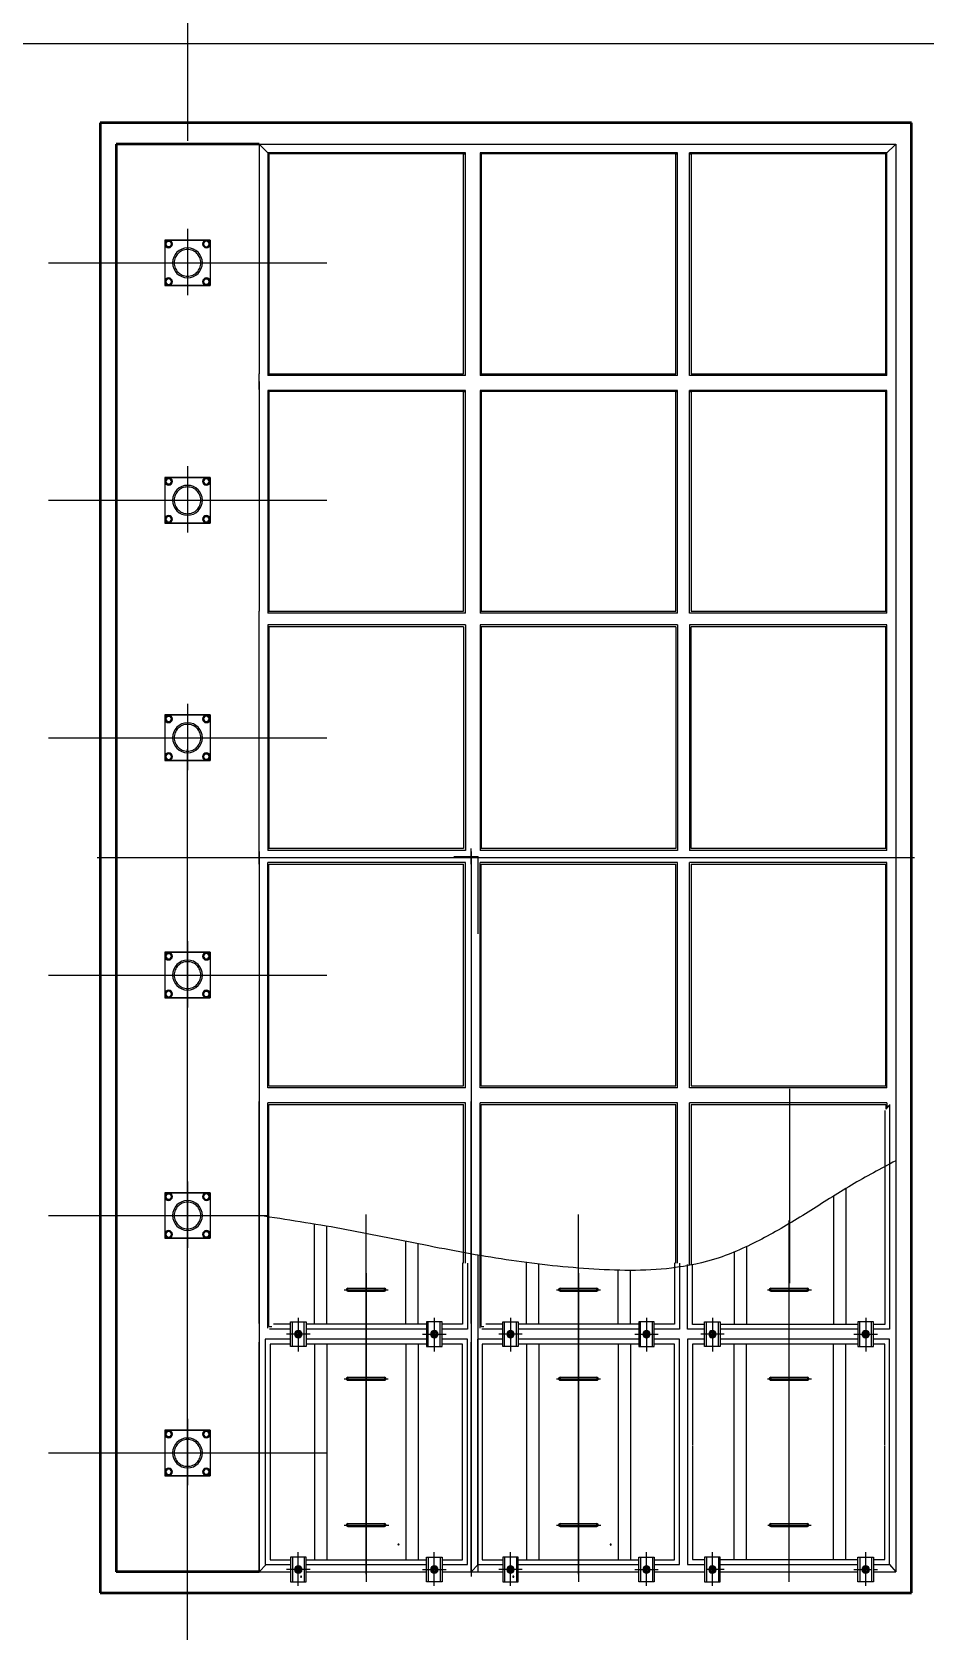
# Model space of a CAD drawing. Extents: x -170 to 1091, y -90 to 504.
# Drawn here: x 203.71 to 209.38, y 65.77 to 75.91 of the extents above; entities that cross this region are included whole.
import ezdxf

# ---------------------------------------------------------------- set-up
doc = ezdxf.new("R2010")
doc.units = 0
doc.header["$LTSCALE"] = 1000
for name, pattern in [('1 实线', [0]), ('2 虚线', [5.75, 4.5, -1.25]), ('4 点画线', [9, 6.25, -1.25, 0.25, -1.25]), ('PF_CENTER', [400, 250, -50, 50, -50])]:
    doc.linetypes.add(name, pattern=pattern)
for name, color, linetype, lineweight in [('01 粗实线', 7, '1 实线', 50), ('02 细灰线', 253, '1 实线', 25), ('03 细红线', 6, '1 实线', 25), ('04 虚线', 54, '2 虚线', 25), ('05 点画线', 141, '4 点画线', 25)]:
    doc.layers.add(name, color=color, linetype=linetype, lineweight=lineweight)
doc.layers.add('02', color=1, linetype='CONTINUOUS')
doc.layers.add('05', color=4, linetype='PF_CENTER')

msp = doc.modelspace()

# ---------------------------------------------------------------- linework, layer by layer
at = {"layer": '01 粗实线'}
for p, q in [((204.14666, 75.33535, 0), (204.14666, 66.01535, 0)), ((209.29121, 75.33535, 0), (204.14666, 75.33535, 0)), ((209.29121, 66.01535, 0), (209.29121, 75.33535, 0)), ((204.24636, 75.20074, 0), (204.24636, 66.14971, 0)), ((205.15364, 75.20074, 0), (204.24636, 75.20074, 0)), ((205.15364, 66.14971, 0), (204.24636, 66.14971, 0)), ((204.14666, 66.01535, 0), (209.29121, 66.01535, 0))]:
    msp.add_line(p, q, dxfattribs=at)
at = {"layer": '01 粗实线', "color": 3, "lineweight": 25}
for p, q in [((204.55543, 74.59235, 0), (204.84457, 74.59235, 0)), ((204.84457, 74.59235, 0), (204.55543, 74.59235, 0)), ((204.55543, 74.59235, 0), (204.55543, 74.30322, 0)), ((204.84457, 74.59235, 0), (204.84457, 74.30322, 0)), ((204.84457, 74.59235, 0), (204.84457, 74.30322, 0)), ((204.55543, 74.30322, 0), (204.84457, 74.30322, 0)), ((204.84457, 74.30322, 0), (204.55543, 74.30322, 0)), ((204.55543, 73.08687, 0), (204.84457, 73.08687, 0)), ((204.84457, 73.08687, 0), (204.55543, 73.08687, 0)), ((204.55543, 73.08687, 0), (204.55543, 72.79774, 0)), ((204.84457, 73.08687, 0), (204.84457, 72.79774, 0)), ((204.84457, 73.08687, 0), (204.84457, 72.79774, 0)), ((204.55543, 72.79774, 0), (204.84457, 72.79774, 0)), ((204.84457, 72.79774, 0), (204.55543, 72.79774, 0)), ((204.55543, 71.58139, 0), (204.84457, 71.58139, 0)), ((204.84457, 71.58139, 0), (204.55543, 71.58139, 0)), ((204.55543, 71.58139, 0), (204.55543, 71.29226, 0)), ((204.84457, 71.58139, 0), (204.84457, 71.29226, 0)), ((204.84457, 71.58139, 0), (204.84457, 71.29226, 0)), ((204.55543, 71.29226, 0), (204.84457, 71.29226, 0)), ((204.84457, 71.29226, 0), (204.55543, 71.29226, 0)), ((204.84457, 70.07674, 0), (204.55543, 70.07674, 0)), ((204.55543, 70.07674, 0), (204.84457, 70.07674, 0)), ((204.55543, 70.07674, 0), (204.55543, 69.7876, 0)), ((204.84457, 70.07674, 0), (204.84457, 69.7876, 0)), ((204.84457, 70.07674, 0), (204.84457, 69.7876, 0)), ((204.84457, 69.7876, 0), (204.55543, 69.7876, 0)), ((204.55543, 69.7876, 0), (204.84457, 69.7876, 0)), ((204.84457, 68.55249, 0), (204.55543, 68.55249, 0)), ((204.55543, 68.55249, 0), (204.84457, 68.55249, 0)), ((204.55543, 68.55249, 0), (204.55543, 68.26336, 0)), ((204.84457, 68.55249, 0), (204.84457, 68.26336, 0)), ((204.84457, 68.55249, 0), (204.84457, 68.26336, 0)), ((204.84457, 68.26336, 0), (204.55543, 68.26336, 0)), ((204.55543, 68.26336, 0), (204.84457, 68.26336, 0)), ((204.84457, 67.04702, 0), (204.55543, 67.04702, 0)), ((204.55543, 67.04702, 0), (204.84457, 67.04702, 0)), ((204.55543, 67.04702, 0), (204.55543, 66.75789, 0)), ((204.84457, 67.04702, 0), (204.84457, 66.75789, 0)), ((204.84457, 67.04702, 0), (204.84457, 66.75789, 0)), ((204.84457, 66.75789, 0), (204.55543, 66.75789, 0)), ((204.55543, 66.75789, 0), (204.84457, 66.75789, 0))]:
    msp.add_line(p, q, dxfattribs=at)
at = {"layer": '01 粗实线', "color": 253, "lineweight": 25}
for p, q in [((209.19317, 69.16243, 0), (209.19151, 69.16037, 0)), ((209.14781, 69.10616, 0), (209.12878, 69.08254, 0))]:
    msp.add_line(p, q, dxfattribs=at)
at = {"layer": '01 粗实线', "color": 9, "lineweight": 25, "elevation": 0}
for points in [[(204.60015, 74.56742), (204.59026, 74.54947), (204.57047, 74.54947), (204.56057, 74.56742), (204.57047, 74.58537), (204.59026, 74.58537)], [(204.79985, 74.56742), (204.80974, 74.54947), (204.82953, 74.54947), (204.83943, 74.56742), (204.82953, 74.58537), (204.80974, 74.58537)], [(204.60015, 74.32815), (204.59026, 74.34609), (204.57047, 74.34609), (204.56057, 74.32815), (204.57047, 74.3102), (204.59026, 74.3102)], [(204.79985, 74.32815), (204.80974, 74.34609), (204.82953, 74.34609), (204.83943, 74.32815), (204.82953, 74.3102), (204.80974, 74.3102)], [(204.60015, 73.06194), (204.59026, 73.044), (204.57047, 73.044), (204.56057, 73.06194), (204.57047, 73.07989), (204.59026, 73.07989)], [(204.79985, 73.06194), (204.80974, 73.044), (204.82953, 73.044), (204.83943, 73.06194), (204.82953, 73.07989), (204.80974, 73.07989)], [(204.60015, 72.82267), (204.59026, 72.84061), (204.57047, 72.84061), (204.56057, 72.82267), (204.57047, 72.80472), (204.59026, 72.80472)], [(204.79985, 72.82267), (204.80974, 72.84061), (204.82953, 72.84061), (204.83943, 72.82267), (204.82953, 72.80472), (204.80974, 72.80472)], [(204.60015, 71.55647), (204.59026, 71.53852), (204.57047, 71.53852), (204.56057, 71.55647), (204.57047, 71.57441), (204.59026, 71.57441)], [(204.79985, 71.55647), (204.80974, 71.53852), (204.82953, 71.53852), (204.83943, 71.55647), (204.82953, 71.57441), (204.80974, 71.57441)], [(204.60015, 71.31719), (204.59026, 71.33514), (204.57047, 71.33514), (204.56057, 71.31719), (204.57047, 71.29925), (204.59026, 71.29925)], [(204.79985, 71.31719), (204.80974, 71.33514), (204.82953, 71.33514), (204.83943, 71.31719), (204.82953, 71.29925), (204.80974, 71.29925)], [(204.60015, 70.05181), (204.59026, 70.03386), (204.57047, 70.03386), (204.56057, 70.05181), (204.57047, 70.06975), (204.59026, 70.06975)], [(204.79985, 70.05181), (204.80974, 70.03386), (204.82953, 70.03386), (204.83943, 70.05181), (204.82953, 70.06975), (204.80974, 70.06975)], [(204.60015, 69.81253), (204.59026, 69.83048), (204.57047, 69.83048), (204.56057, 69.81253), (204.57047, 69.79459), (204.59026, 69.79459)], [(204.79985, 69.81253), (204.80974, 69.83048), (204.82953, 69.83048), (204.83943, 69.81253), (204.82953, 69.79459), (204.80974, 69.79459)], [(204.60015, 68.52757), (204.59026, 68.50962), (204.57047, 68.50962), (204.56057, 68.52757), (204.57047, 68.54551), (204.59026, 68.54551)], [(204.79985, 68.52757), (204.80974, 68.50962), (204.82953, 68.50962), (204.83943, 68.52757), (204.82953, 68.54551), (204.80974, 68.54551)], [(204.60015, 68.28829), (204.59026, 68.30624), (204.57047, 68.30624), (204.56057, 68.28829), (204.57047, 68.27035), (204.59026, 68.27035)], [(204.79985, 68.28829), (204.80974, 68.30624), (204.82953, 68.30624), (204.83943, 68.28829), (204.82953, 68.27035), (204.80974, 68.27035)], [(204.60015, 67.02209), (204.59026, 67.00414), (204.57047, 67.00414), (204.56057, 67.02209), (204.57047, 67.04003), (204.59026, 67.04003)], [(204.79985, 67.02209), (204.80974, 67.00414), (204.82953, 67.00414), (204.83943, 67.02209), (204.82953, 67.04003), (204.80974, 67.04003)], [(204.60015, 66.78281), (204.59026, 66.80076), (204.57047, 66.80076), (204.56057, 66.78281), (204.57047, 66.76487), (204.59026, 66.76487)], [(204.79985, 66.78281), (204.80974, 66.80076), (204.82953, 66.80076), (204.83943, 66.78281), (204.82953, 66.76487), (204.80974, 66.76487)]]:
    msp.add_lwpolyline(points, close=True, dxfattribs=at)
at = {"layer": '01 粗实线', "color": 9, "lineweight": 25}
for centre, radius, start, end in [((204.58036, 74.56742, 0), 0.02393, 90, 270), ((204.58036, 74.56742, 0), 0.01734, 90, 270), ((204.58036, 74.56742, 0), 0.02393, 270, 90), ((204.58036, 74.56742, 0), 0.01734, 270, 90), ((204.81964, 74.56742, 0), 0.02393, 90, 270), ((204.81964, 74.56742, 0), 0.01734, 90, 270), ((204.81964, 74.56742, 0), 0.02393, 270, 90), ((204.81964, 74.56742, 0), 0.01734, 270, 90), ((204.58036, 74.32815, 0), 0.02393, 90, 270), ((204.58036, 74.32815, 0), 0.01734, 90, 270), ((204.58036, 74.32815, 0), 0.02393, 270, 90), ((204.58036, 74.32815, 0), 0.01734, 270, 90), ((204.81964, 74.32815, 0), 0.02393, 90, 270), ((204.81964, 74.32815, 0), 0.01734, 90, 270), ((204.81964, 74.32815, 0), 0.02393, 270, 90), ((204.81964, 74.32815, 0), 0.01734, 270, 90), ((204.58036, 73.06194, 0), 0.02393, 90, 270), ((204.58036, 73.06194, 0), 0.01734, 90, 270), ((204.58036, 73.06194, 0), 0.02393, 270, 90), ((204.58036, 73.06194, 0), 0.01734, 270, 90), ((204.81964, 73.06194, 0), 0.02393, 90, 270), ((204.81964, 73.06194, 0), 0.01734, 90, 270), ((204.81964, 73.06194, 0), 0.02393, 270, 90), ((204.81964, 73.06194, 0), 0.01734, 270, 90), ((204.58036, 72.82267, 0), 0.02393, 90, 270), ((204.58036, 72.82267, 0), 0.01734, 90, 270), ((204.58036, 72.82267, 0), 0.02393, 270, 90), ((204.58036, 72.82267, 0), 0.01734, 270, 90), ((204.81964, 72.82267, 0), 0.02393, 90, 270), ((204.81964, 72.82267, 0), 0.01734, 90, 270), ((204.81964, 72.82267, 0), 0.02393, 270, 90), ((204.81964, 72.82267, 0), 0.01734, 270, 90), ((204.58036, 71.55647, 0), 0.02393, 90, 270), ((204.58036, 71.55647, 0), 0.02393, 270, 90), ((204.81964, 71.55647, 0), 0.02393, 90, 270), ((204.81964, 71.55647, 0), 0.02393, 270, 90), ((204.58036, 71.55647, 0), 0.01734, 90, 270), ((204.58036, 71.55647, 0), 0.01734, 270, 90), ((204.81964, 71.55647, 0), 0.01734, 90, 270), ((204.81964, 71.55647, 0), 0.01734, 270, 90), ((204.58036, 71.31719, 0), 0.02393, 90, 270), ((204.58036, 71.31719, 0), 0.01734, 90, 270), ((204.58036, 71.31719, 0), 0.02393, 270, 90), ((204.58036, 71.31719, 0), 0.01734, 270, 90), ((204.81964, 71.31719, 0), 0.02393, 90, 270), ((204.81964, 71.31719, 0), 0.01734, 90, 270), ((204.81964, 71.31719, 0), 0.02393, 270, 90), ((204.81964, 71.31719, 0), 0.01734, 270, 90), ((204.58036, 70.05181, 0), 0.02393, 90, 270), ((204.58036, 70.05181, 0), 0.01734, 90, 270), ((204.58036, 70.05181, 0), 0.02393, 270, 90), ((204.58036, 70.05181, 0), 0.01734, 270, 90), ((204.81964, 70.05181, 0), 0.02393, 90, 270), ((204.81964, 70.05181, 0), 0.01734, 90, 270), ((204.81964, 70.05181, 0), 0.02393, 270, 90), ((204.81964, 70.05181, 0), 0.01734, 270, 90), ((204.58036, 69.81253, 0), 0.02393, 90, 270), ((204.58036, 69.81253, 0), 0.01734, 90, 270), ((204.58036, 69.81253, 0), 0.02393, 270, 90), ((204.58036, 69.81253, 0), 0.01734, 270, 90), ((204.81964, 69.81253, 0), 0.02393, 90, 270), ((204.81964, 69.81253, 0), 0.01734, 90, 270), ((204.81964, 69.81253, 0), 0.02393, 270, 90), ((204.81964, 69.81253, 0), 0.01734, 270, 90), ((204.58036, 68.52757, 0), 0.02393, 90, 270), ((204.58036, 68.52757, 0), 0.01734, 90, 270), ((204.58036, 68.52757, 0), 0.02393, 270, 90), ((204.58036, 68.52757, 0), 0.01734, 270, 90), ((204.81964, 68.52757, 0), 0.02393, 90, 270), ((204.81964, 68.52757, 0), 0.01734, 90, 270), ((204.81964, 68.52757, 0), 0.02393, 270, 90), ((204.81964, 68.52757, 0), 0.01734, 270, 90), ((204.58036, 68.28829, 0), 0.02393, 90, 270), ((204.58036, 68.28829, 0), 0.01734, 90, 270), ((204.58036, 68.28829, 0), 0.02393, 270, 90), ((204.58036, 68.28829, 0), 0.01734, 270, 90), ((204.81964, 68.28829, 0), 0.02393, 90, 270), ((204.81964, 68.28829, 0), 0.01734, 90, 270), ((204.81964, 68.28829, 0), 0.02393, 270, 90), ((204.81964, 68.28829, 0), 0.01734, 270, 90), ((204.58036, 67.02209, 0), 0.02393, 90, 270), ((204.58036, 67.02209, 0), 0.01734, 90, 270), ((204.58036, 67.02209, 0), 0.02393, 270, 90), ((204.58036, 67.02209, 0), 0.01734, 270, 90), ((204.81964, 67.02209, 0), 0.02393, 90, 270), ((204.81964, 67.02209, 0), 0.01734, 90, 270), ((204.81964, 67.02209, 0), 0.02393, 270, 90), ((204.81964, 67.02209, 0), 0.01734, 270, 90), ((204.58036, 66.78281, 0), 0.02393, 90, 270), ((204.58036, 66.78281, 0), 0.01734, 90, 270), ((204.58036, 66.78281, 0), 0.02393, 270, 90), ((204.58036, 66.78281, 0), 0.01734, 270, 90), ((204.81964, 66.78281, 0), 0.02393, 90, 270), ((204.81964, 66.78281, 0), 0.01734, 90, 270), ((204.81964, 66.78281, 0), 0.02393, 270, 90), ((204.81964, 66.78281, 0), 0.01734, 270, 90)]:
    msp.add_arc(centre, radius, start, end, dxfattribs=at)
at = {"layer": '01 粗实线', "color": 3, "lineweight": 25}
for centre, start, end in [((204.7, 74.44778, 0), 90, 270), ((204.7, 74.44778, 0), 270, 90), ((204.7, 72.94231, 0), 90, 270), ((204.7, 72.94231, 0), 270, 90), ((204.7, 71.43683, 0), 90, 270), ((204.7, 71.43683, 0), 270, 90), ((204.7, 69.93217, 0), 90, 270), ((204.7, 69.93217, 0), 270, 90), ((204.7, 68.40793, 0), 90, 270), ((204.7, 68.40793, 0), 270, 90), ((204.7, 66.90245, 0), 90, 270), ((204.7, 66.90245, 0), 270, 90)]:
    msp.add_arc(centre, 0.09472, start, end, dxfattribs=at)
at = {"layer": '01 粗实线', "lineweight": 25}
for centre, start, end in [((206.03801, 66.32146, 0), 90, 270), ((206.03801, 66.32146, 0), 270, 90), ((207.38397, 66.32146, 0), 90, 270), ((207.38397, 66.32146, 0), 270, 90), ((205.40431, 66.1664, 0), 90, 270), ((205.40431, 66.1664, 0), 270, 90), ((205.42009, 66.11782, 0), 90, 270), ((205.42009, 66.11782, 0), 270, 90), ((206.75027, 66.1664, 0), 90, 270), ((206.75027, 66.1664, 0), 270, 90), ((206.76605, 66.11782, 0), 90, 270), ((206.76605, 66.11782, 0), 270, 90)]:
    msp.add_arc(centre, 0.00353, start, end, dxfattribs=at)
at = {"layer": '02', "ltscale": 8}
msp.add_line((222.2, 75.83535, 0), (168.85, 75.83535, 0), dxfattribs=at)
at = {"layer": '02 细灰线', "color": 7}
for p, q in [((205.15364, 75.20074, 0), (207.84555, 75.20074, 0)), ((205.15364, 75.20074, 0), (205.15364, 73.74464, 0)), ((205.15364, 75.20074, 0), (205.21637, 75.13801, 0)), ((205.16932, 75.20074, 0), (205.21637, 75.20074, 0)), ((206.46196, 75.14428, 0), (205.21009, 75.14428, 0)), ((205.21009, 75.14428, 0), (205.21009, 73.73287, 0)), ((206.46196, 75.13801, 0), (205.21637, 75.13801, 0)), ((205.21637, 75.13801, 0), (205.21637, 73.74464, 0)), ((206.45019, 73.74464, 0), (206.45019, 75.13801, 0)), ((206.45019, 75.13801, 0), (206.46196, 75.13801, 0)), ((206.49959, 75.20074, 0), (209.19151, 75.20074, 0)), ((206.51528, 75.20074, 0), (206.56232, 75.20074, 0)), ((207.80791, 75.14428, 0), (206.55605, 75.14428, 0)), ((206.55605, 75.14428, 0), (206.55605, 73.73287, 0)), ((206.55605, 75.14428, 0), (206.56232, 75.13801, 0)), ((207.80791, 75.13801, 0), (206.56232, 75.13801, 0)), ((206.56232, 75.13801, 0), (206.56232, 73.74464, 0)), ((207.79615, 73.74464, 0), (207.79615, 75.13801, 0)), ((207.79615, 75.13801, 0), (207.80791, 75.13801, 0)), ((209.13505, 75.14428, 0), (207.88319, 75.14428, 0)), ((209.12878, 75.13801, 0), (207.88319, 75.13801, 0)), ((207.88319, 75.13801, 0), (207.89495, 75.13801, 0)), ((207.89495, 75.13801, 0), (207.89495, 73.74464, 0)), ((209.19151, 75.20074, 0), (209.12878, 75.13801, 0)), ((209.12878, 73.74464, 0), (209.12878, 75.13801, 0)), ((209.13505, 73.73287, 0), (209.13505, 75.14428, 0)), ((209.19151, 75.20074, 0), (209.19151, 66.97068, 0)), ((205.15364, 73.64584, 0), (205.15364, 73.74464, 0)), ((205.21637, 73.74464, 0), (206.45019, 73.74464, 0)), ((206.56232, 73.74464, 0), (207.79615, 73.74464, 0)), ((207.89495, 73.74464, 0), (209.12878, 73.74464, 0)), ((205.15364, 73.69524, 0), (205.15364, 72.23913, 0)), ((205.21009, 73.63878, 0), (205.21009, 72.22737, 0)), ((206.46196, 73.63878, 0), (205.21009, 73.63878, 0)), ((205.21009, 73.63878, 0), (205.21637, 73.63251, 0)), ((205.21637, 73.63251, 0), (205.21637, 72.23913, 0)), ((206.46196, 73.63251, 0), (205.21637, 73.63251, 0)), ((206.45019, 72.23913, 0), (206.45019, 73.63251, 0)), ((206.45019, 73.63251, 0), (206.46196, 73.63251, 0)), ((206.55605, 73.63878, 0), (206.55605, 72.22737, 0)), ((207.80791, 73.63878, 0), (206.55605, 73.63878, 0)), ((206.55605, 73.63878, 0), (206.56232, 73.63251, 0)), ((206.56232, 73.63251, 0), (206.56232, 72.23913, 0)), ((207.80791, 73.63251, 0), (206.56232, 73.63251, 0)), ((207.79615, 72.23913, 0), (207.79615, 73.63251, 0)), ((207.79615, 73.63251, 0), (207.80791, 73.63251, 0)), ((209.13505, 73.63878, 0), (207.88319, 73.63878, 0)), ((209.12878, 73.63251, 0), (207.88319, 73.63251, 0)), ((207.88319, 73.63251, 0), (207.89495, 73.63251, 0)), ((207.89495, 73.63251, 0), (207.89495, 72.23913, 0)), ((209.13505, 73.63878, 0), (209.12878, 73.63251, 0)), ((209.12878, 72.23913, 0), (209.12878, 73.63251, 0)), ((209.13505, 72.22737, 0), (209.13505, 73.63878, 0)), ((209.19151, 73.69524, 0), (209.19151, 66.14971, 0)), ((205.15364, 72.14033, 0), (205.15364, 72.23913, 0)), ((205.21637, 72.23913, 0), (206.45019, 72.23913, 0)), ((206.56232, 72.23913, 0), (207.79615, 72.23913, 0)), ((207.89495, 72.23913, 0), (209.12878, 72.23913, 0)), ((205.15364, 70.73363, 0), (205.15364, 72.14033, 0)), ((205.21009, 72.15209, 0), (205.21009, 72.14033, 0)), ((205.21009, 72.14033, 0), (205.21009, 70.72187, 0)), ((205.21637, 72.14033, 0), (205.21637, 70.73363, 0)), ((206.45019, 72.14033, 0), (205.21637, 72.14033, 0)), ((206.45019, 72.14033, 0), (206.45019, 70.73363, 0)), ((206.55605, 72.15209, 0), (206.55605, 72.14033, 0)), ((206.55605, 72.14033, 0), (206.55605, 70.72187, 0)), ((207.79615, 72.14033, 0), (206.56232, 72.14033, 0)), ((206.56232, 72.14033, 0), (206.56232, 70.73363, 0)), ((207.79615, 72.14033, 0), (207.79615, 70.73363, 0)), ((207.89495, 70.73363, 0), (207.89495, 72.14033, 0)), ((209.12878, 72.14033, 0), (207.89495, 72.14033, 0)), ((209.12878, 70.73363, 0), (209.12878, 72.14033, 0)), ((209.13505, 70.72187, 0), (209.13505, 72.15209, 0)), ((205.15364, 70.63483, 0), (205.15364, 70.73363, 0)), ((205.15364, 70.71481, 0), (205.15364, 69.11132, 0)), ((206.45019, 70.73363, 0), (205.21637, 70.73363, 0)), ((206.49959, 70.63483, 0), (206.49959, 70.73363, 0)), ((206.49959, 70.71481, 0), (206.49959, 69.11132, 0)), ((207.79615, 70.73363, 0), (206.56232, 70.73363, 0)), ((209.12878, 70.73363, 0), (207.89495, 70.73363, 0)), ((205.15364, 70.63483, 0), (205.15364, 69.13014, 0)), ((205.21009, 69.21718, 0), (205.21009, 70.64659, 0)), ((205.21637, 70.63483, 0), (206.45019, 70.63483, 0)), ((205.21637, 69.22894, 0), (205.21637, 70.63483, 0)), ((206.45019, 69.22894, 0), (206.45019, 70.63483, 0)), ((206.49959, 70.63483, 0), (206.49959, 69.13014, 0)), ((206.55605, 69.21718, 0), (206.55605, 70.64659, 0)), ((206.56232, 70.63483, 0), (207.79615, 70.63483, 0)), ((206.56232, 69.22894, 0), (206.56232, 70.63483, 0)), ((207.79615, 69.22894, 0), (207.79615, 70.63483, 0)), ((207.89495, 70.63483, 0), (209.12878, 70.63483, 0)), ((207.89495, 70.63483, 0), (207.89495, 69.22894, 0)), ((209.12878, 69.22894, 0), (209.12878, 70.63483, 0)), ((209.13505, 69.21718, 0), (209.13505, 70.64659, 0)), ((205.21637, 69.22894, 0), (206.45019, 69.22894, 0)), ((206.56232, 69.22894, 0), (207.79615, 69.22894, 0)), ((207.89495, 69.22894, 0), (209.12878, 69.22894, 0)), ((205.15364, 67.72344, 0), (205.15364, 69.13014, 0)), ((205.15364, 69.11132, 0), (205.15364, 67.70462, 0)), ((205.21009, 67.69285, 0), (205.21009, 69.12308, 0)), ((205.21637, 67.70462, 0), (205.21637, 69.11132, 0)), ((205.21637, 69.11132, 0), (206.45019, 69.11132, 0)), ((205.21637, 69.11132, 0), (206.45019, 69.11132, 0)), ((206.45019, 68.10668, 0), (206.45019, 69.11132, 0)), ((206.49959, 67.72344, 0), (206.49959, 69.13014, 0)), ((206.49959, 69.11132, 0), (206.49959, 67.70462, 0)), ((206.55605, 67.69285, 0), (206.55605, 69.12308, 0)), ((206.56232, 69.11132, 0), (207.79615, 69.11132, 0)), ((206.56232, 69.11132, 0), (207.79615, 69.11132, 0)), ((206.56232, 67.70462, 0), (206.56232, 69.11132, 0)), ((207.79615, 68.10668, 0), (207.79615, 69.11132, 0)), ((207.89495, 69.11132, 0), (207.89495, 68.09462, 0)), ((207.89495, 69.11132, 0), (209.12878, 69.11132, 0)), ((209.12878, 69.11132, 0), (209.12878, 69.08197, 0)), ((209.13505, 69.12308, 0), (209.13505, 69.08976, 0)), ((209.15308, 69.11213, 0), (209.15308, 68.45737, 0)), ((209.15308, 68.45737, 0), (209.15308, 67.68625, 0)), ((209.19151, 68.45737, 0), (209.19151, 67.70462, 0)), ((206.47484, 68.1047, 0), (206.47484, 67.68658, 0)), ((207.82079, 68.1047, 0), (207.82079, 67.68658, 0)), ((207.87064, 67.68625, 0), (207.87064, 68.09792, 0)), ((205.71723, 67.94691, 0), (205.94933, 67.94691, 0)), ((205.71723, 67.92809, 0), (205.94933, 67.92809, 0)), ((207.06319, 67.94691, 0), (207.29529, 67.94691, 0)), ((207.06319, 67.92809, 0), (207.29529, 67.92809, 0)), ((208.3991, 67.94691, 0), (208.6312, 67.94691, 0)), ((208.3991, 67.92809, 0), (208.6312, 67.92809, 0)), ((205.15364, 67.72344, 0), (205.15364, 66.14971, 0)), ((206.49959, 67.72344, 0), (206.49959, 66.11913, 0)), ((205.15364, 67.70462, 0), (205.15364, 67.60582, 0)), ((205.35295, 67.62385, 0), (205.19239, 67.62385, 0)), ((205.19239, 67.62385, 0), (205.19239, 66.95186, 0)), ((205.21637, 67.70462, 0), (205.23429, 67.70462, 0)), ((205.21637, 67.70462, 0), (205.23429, 67.70462, 0)), ((205.35295, 67.68658, 0), (205.2197, 67.68658, 0)), ((206.21548, 67.68658, 0), (205.45175, 67.68658, 0)), ((206.21548, 67.62385, 0), (205.45175, 67.62385, 0)), ((206.47484, 67.68658, 0), (206.31428, 67.68658, 0)), ((206.47484, 67.62385, 0), (206.31428, 67.62385, 0)), ((206.47484, 66.95186, 0), (206.47484, 67.62385, 0)), ((206.49959, 67.70462, 0), (206.49959, 67.60582, 0)), ((206.69891, 67.62385, 0), (206.53835, 67.62385, 0)), ((206.53835, 67.62385, 0), (206.53835, 66.95186, 0)), ((206.56232, 67.70462, 0), (206.58024, 67.70462, 0)), ((206.56232, 67.70462, 0), (206.58024, 67.70462, 0)), ((206.69891, 67.68658, 0), (206.56566, 67.68658, 0)), ((207.56144, 67.68658, 0), (206.79771, 67.68658, 0)), ((207.56144, 67.62385, 0), (206.79771, 67.62385, 0)), ((207.82079, 67.68658, 0), (207.66024, 67.68658, 0)), ((207.82079, 67.62385, 0), (207.66024, 67.62385, 0)), ((207.82079, 66.95186, 0), (207.82079, 67.62385, 0)), ((207.9796, 67.68625, 0), (207.87064, 67.68625, 0)), ((207.9796, 67.62419, 0), (207.87064, 67.62419, 0)), ((207.87064, 67.62419, 0), (207.87064, 66.95186, 0)), ((208.95191, 67.68625, 0), (208.0784, 67.68625, 0)), ((208.95191, 67.62419, 0), (208.0784, 67.62419, 0)), ((209.15308, 67.68625, 0), (209.0507, 67.68625, 0)), ((209.15308, 67.62419, 0), (209.0507, 67.62419, 0)), ((209.15308, 66.95186, 0), (209.15308, 67.62419, 0)), ((209.19151, 67.70462, 0), (209.19151, 66.95186, 0)), ((205.15364, 66.8664, 0), (205.15364, 67.60582, 0)), ((206.49959, 66.8664, 0), (206.49959, 67.60582, 0)), ((205.71723, 67.38234, 0), (205.94933, 67.38234, 0)), ((205.71723, 67.36353, 0), (205.94933, 67.36353, 0)), ((207.06319, 67.38234, 0), (207.29529, 67.38234, 0)), ((207.06319, 67.36353, 0), (207.29529, 67.36353, 0)), ((208.3991, 67.38234, 0), (208.6312, 67.38234, 0)), ((208.3991, 67.36353, 0), (208.6312, 67.36353, 0)), ((205.19239, 66.95186, 0), (205.19239, 66.19441, 0)), ((206.47484, 66.19441, 0), (206.47484, 66.95186, 0)), ((206.53835, 66.95186, 0), (206.53835, 66.19441, 0)), ((207.82079, 66.19441, 0), (207.82079, 66.95186, 0)), ((207.87064, 66.95186, 0), (207.87064, 66.19474, 0)), ((209.15308, 66.19474, 0), (209.15308, 66.95186, 0)), ((209.19151, 66.95186, 0), (209.19151, 66.14971, 0)), ((205.15364, 66.14971, 0), (205.15364, 66.8664, 0)), ((206.49959, 66.14971, 0), (206.49959, 66.8664, 0)), ((205.71723, 66.45473, 0), (205.94933, 66.45473, 0)), ((205.71723, 66.43592, 0), (205.94933, 66.43592, 0)), ((207.06319, 66.45473, 0), (207.29529, 66.45473, 0)), ((207.06319, 66.43592, 0), (207.29529, 66.43592, 0)), ((208.3991, 66.45473, 0), (208.6312, 66.45473, 0)), ((208.3991, 66.43592, 0), (208.6312, 66.43592, 0)), ((205.19833, 66.19441, 0), (205.15364, 66.14971, 0)), ((205.15364, 66.14971, 0), (205.35295, 66.14971, 0)), ((205.19239, 66.19441, 0), (205.35295, 66.19441, 0)), ((205.45175, 66.19441, 0), (206.21548, 66.19441, 0)), ((205.45175, 66.14971, 0), (206.21548, 66.14971, 0)), ((206.31428, 66.19441, 0), (206.47484, 66.19441, 0)), ((206.31428, 66.14971, 0), (206.63364, 66.14971, 0)), ((206.54429, 66.19441, 0), (206.49959, 66.14971, 0)), ((206.49959, 66.14971, 0), (206.69891, 66.14971, 0)), ((206.53835, 66.19441, 0), (206.69891, 66.19441, 0)), ((206.79771, 66.19441, 0), (207.56144, 66.19441, 0)), ((206.79771, 66.14971, 0), (207.56144, 66.14971, 0)), ((207.66024, 66.19441, 0), (207.82079, 66.19441, 0)), ((207.66024, 66.14971, 0), (207.9796, 66.14971, 0)), ((207.87064, 66.19474, 0), (207.9796, 66.19474, 0)), ((208.0784, 66.19474, 0), (208.95191, 66.19474, 0)), ((208.0784, 66.14971, 0), (208.95191, 66.14971, 0)), ((209.0507, 66.19474, 0), (209.15308, 66.19474, 0)), ((209.0507, 66.14971, 0), (209.19151, 66.14971, 0)), ((209.15308, 66.19474, 0), (209.19151, 66.14971, 0))]:
    msp.add_line(p, q, dxfattribs=at)
at = {"layer": '02 细灰线', "color": 7, "elevation": 0}
for points in [[(205.45175, 67.57681), (205.35295, 67.57681), (205.35295, 67.73363), (205.45175, 67.73363)], [(206.21548, 67.57681), (206.31428, 67.57681), (206.31428, 67.73363), (206.21548, 67.73363)], [(206.79771, 67.57681), (206.69891, 67.57681), (206.69891, 67.73363), (206.79771, 67.73363)], [(207.56144, 67.57681), (207.66024, 67.57681), (207.66024, 67.73363), (207.56144, 67.73363)], [(208.0784, 67.57681), (207.9796, 67.57681), (207.9796, 67.73363), (208.0784, 67.73363)], [(208.95191, 67.57681), (209.0507, 67.57681), (209.0507, 67.73363), (208.95191, 67.73363)], [(205.40235, 67.67574), (205.38353, 67.66548), (205.38353, 67.64496), (205.40235, 67.6347), (205.42117, 67.64496), (205.42117, 67.66548)], [(206.26488, 67.67574), (206.2837, 67.66548), (206.2837, 67.64496), (206.26488, 67.6347), (206.24606, 67.64496), (206.24606, 67.66548)], [(206.74831, 67.67574), (206.72949, 67.66548), (206.72949, 67.64496), (206.74831, 67.6347), (206.76713, 67.64496), (206.76713, 67.66548)], [(207.61084, 67.67574), (207.62965, 67.66548), (207.62965, 67.64496), (207.61084, 67.6347), (207.59202, 67.64496), (207.59202, 67.66548)], [(208.029, 67.67574), (208.01018, 67.66548), (208.01018, 67.64496), (208.029, 67.6347), (208.04782, 67.64496), (208.04782, 67.66548)], [(209.00131, 67.67574), (209.02012, 67.66548), (209.02012, 67.64496), (209.00131, 67.6347), (208.98249, 67.64496), (208.98249, 67.66548)], [(205.45175, 66.24145), (205.35295, 66.24145), (205.35295, 66.08463), (205.45175, 66.08463)], [(206.21548, 66.24145), (206.31428, 66.24145), (206.31428, 66.08463), (206.21548, 66.08463)], [(206.79771, 66.24145), (206.69891, 66.24145), (206.69891, 66.08463), (206.79771, 66.08463)], [(207.56144, 66.24145), (207.66024, 66.24145), (207.66024, 66.08463), (207.56144, 66.08463)], [(208.0784, 66.24145), (207.9796, 66.24145), (207.9796, 66.08463), (208.0784, 66.08463)], [(208.95191, 66.24145), (209.0507, 66.24145), (209.0507, 66.08463), (208.95191, 66.08463)], [(205.40235, 66.14252), (205.38353, 66.15278), (205.38353, 66.1733), (205.40235, 66.18356), (205.42117, 66.1733), (205.42117, 66.15278)], [(206.26488, 66.14252), (206.2837, 66.15278), (206.2837, 66.1733), (206.26488, 66.18356), (206.24606, 66.1733), (206.24606, 66.15278)], [(206.74831, 66.14252), (206.72949, 66.15278), (206.72949, 66.1733), (206.74831, 66.18356), (206.76713, 66.1733), (206.76713, 66.15278)], [(207.61084, 66.14252), (207.62965, 66.15278), (207.62965, 66.1733), (207.61084, 66.18356), (207.59202, 66.1733), (207.59202, 66.15278)], [(208.029, 66.14252), (208.01018, 66.15278), (208.01018, 66.1733), (208.029, 66.18356), (208.04782, 66.1733), (208.04782, 66.15278)], [(209.00131, 66.14252), (209.02012, 66.15278), (209.02012, 66.1733), (209.00131, 66.18356), (208.98249, 66.1733), (208.98249, 66.15278)]]:
    msp.add_lwpolyline(points, close=True, dxfattribs=at)
at = {"layer": '02 细灰线', "color": 7}
for centre, radius, start, end in [((205.71723, 67.9375, 0), 0.00941, 90.000053, 270.017049), ((205.71723, 67.9375, 0), 0.000000000765, 270, 90), ((205.71723, 67.9375, 0), 0.000000000765, 90, 270), ((205.94933, 67.9375, 0), 0.00941, 270.000013, 90.028308), ((207.06319, 67.9375, 0), 0.00941, 90.000053, 270.017049), ((207.06319, 67.9375, 0), 0.000000000765, 270, 90), ((207.06319, 67.9375, 0), 0.000000000765, 90, 270), ((207.29529, 67.9375, 0), 0.00941, 270.000013, 90.028308), ((208.3991, 67.9375, 0), 0.00941, 90.000053, 270.017049), ((208.3991, 67.9375, 0), 0.000000000765, 270, 90), ((208.3991, 67.9375, 0), 0.000000000765, 90, 270), ((208.6312, 67.9375, 0), 0.00941, 270.000013, 90.028308), ((205.40235, 67.65522, 0), 0.02352, 90, 270), ((205.40235, 67.65522, 0), 0.01804, 90, 270), ((205.40235, 67.65522, 0), 0.01255, 90, 270), ((205.40235, 67.65522, 0), 0.02352, 270, 90), ((205.40235, 67.65522, 0), 0.01804, 270, 90), ((205.40235, 67.65522, 0), 0.01255, 270, 90), ((206.26488, 67.65522, 0), 0.02352, 90, 270), ((206.26488, 67.65522, 0), 0.01804, 90, 270), ((206.26488, 67.65522, 0), 0.01255, 90, 270), ((206.26488, 67.65522, 0), 0.02352, 270, 90), ((206.26488, 67.65522, 0), 0.01804, 270, 90), ((206.26488, 67.65522, 0), 0.01255, 270, 90), ((206.74831, 67.65522, 0), 0.02352, 90, 270), ((206.74831, 67.65522, 0), 0.01804, 90, 270), ((206.74831, 67.65522, 0), 0.01255, 90, 270), ((206.74831, 67.65522, 0), 0.02352, 270, 90), ((206.74831, 67.65522, 0), 0.01804, 270, 90), ((206.74831, 67.65522, 0), 0.01255, 270, 90), ((207.61084, 67.65522, 0), 0.02352, 90, 270), ((207.61084, 67.65522, 0), 0.01804, 90, 270), ((207.61084, 67.65522, 0), 0.01255, 90, 270), ((207.61084, 67.65522, 0), 0.02352, 270, 90), ((207.61084, 67.65522, 0), 0.01804, 270, 90), ((207.61084, 67.65522, 0), 0.01255, 270, 90), ((208.029, 67.65522, 0), 0.02352, 90, 270), ((208.029, 67.65522, 0), 0.01804, 90, 270), ((208.029, 67.65522, 0), 0.01255, 90, 270), ((208.029, 67.65522, 0), 0.02352, 270, 90), ((208.029, 67.65522, 0), 0.01804, 270, 90), ((208.029, 67.65522, 0), 0.01255, 270, 90), ((209.00131, 67.65522, 0), 0.02352, 90, 270), ((209.00131, 67.65522, 0), 0.01804, 90, 270), ((209.00131, 67.65522, 0), 0.01255, 90, 270), ((209.00131, 67.65522, 0), 0.02352, 270, 90), ((209.00131, 67.65522, 0), 0.01804, 270, 90), ((209.00131, 67.65522, 0), 0.01255, 270, 90), ((205.71723, 67.37294, 0), 0.00941, 89.983005, 270), ((205.71723, 67.37294, 0), 0.000000000765, 270, 90), ((205.71723, 67.37294, 0), 0.000000000765, 90, 270), ((205.94933, 67.37294, 0), 0.00941, 269.971705, 90), ((207.06319, 67.37294, 0), 0.00941, 89.983005, 270), ((207.06319, 67.37294, 0), 0.000000000765, 270, 90), ((207.06319, 67.37294, 0), 0.000000000765, 90, 270), ((207.29529, 67.37294, 0), 0.00941, 269.971705, 90), ((208.3991, 67.37294, 0), 0.00941, 89.983005, 270), ((208.3991, 67.37294, 0), 0.000000000765, 270, 90), ((208.3991, 67.37294, 0), 0.000000000765, 90, 270), ((208.6312, 67.37294, 0), 0.00941, 269.971705, 90), ((205.71723, 66.44532, 0), 0.00941, 90.000053, 270.017049), ((205.71723, 66.44532, 0), 0.000000000765, 270, 90), ((205.71723, 66.44532, 0), 0.000000000765, 90, 270), ((205.94933, 66.44532, 0), 0.00941, 270.000013, 90.028308), ((207.06319, 66.44532, 0), 0.00941, 90.000053, 270.017049), ((207.06319, 66.44532, 0), 0.000000000765, 270, 90), ((207.06319, 66.44532, 0), 0.000000000765, 90, 270), ((207.29529, 66.44532, 0), 0.00941, 270.000013, 90.028308), ((208.3991, 66.44532, 0), 0.00941, 90.000053, 270.017049), ((208.3991, 66.44532, 0), 0.000000000765, 270, 90), ((208.3991, 66.44532, 0), 0.000000000765, 90, 270), ((208.6312, 66.44532, 0), 0.00941, 270.000013, 90.028308), ((205.40235, 66.16304, 0), 0.02352, 90, 270), ((205.40235, 66.16304, 0), 0.01804, 90, 270), ((205.40235, 66.16304, 0), 0.01255, 90, 270), ((205.40235, 66.16304, 0), 0.02352, 270, 90), ((205.40235, 66.16304, 0), 0.01804, 270, 90), ((205.40235, 66.16304, 0), 0.01255, 270, 90), ((206.26488, 66.16304, 0), 0.02352, 90, 270), ((206.26488, 66.16304, 0), 0.01804, 90, 270), ((206.26488, 66.16304, 0), 0.01255, 90, 270), ((206.26488, 66.16304, 0), 0.02352, 270, 90), ((206.26488, 66.16304, 0), 0.01804, 270, 90), ((206.26488, 66.16304, 0), 0.01255, 270, 90), ((206.74831, 66.16304, 0), 0.02352, 90, 270), ((206.74831, 66.16304, 0), 0.01804, 90, 270), ((206.74831, 66.16304, 0), 0.01255, 90, 270), ((206.74831, 66.16304, 0), 0.02352, 270, 90), ((206.74831, 66.16304, 0), 0.01804, 270, 90), ((206.74831, 66.16304, 0), 0.01255, 270, 90), ((207.61084, 66.16304, 0), 0.02352, 90, 270), ((207.61084, 66.16304, 0), 0.01804, 90, 270), ((207.61084, 66.16304, 0), 0.01255, 90, 270), ((207.61084, 66.16304, 0), 0.02352, 270, 90), ((207.61084, 66.16304, 0), 0.01804, 270, 90), ((207.61084, 66.16304, 0), 0.01255, 270, 90), ((208.029, 66.16304, 0), 0.02352, 90, 270), ((208.029, 66.16304, 0), 0.01804, 90, 270), ((208.029, 66.16304, 0), 0.01255, 90, 270), ((208.029, 66.16304, 0), 0.02352, 270, 90), ((208.029, 66.16304, 0), 0.01804, 270, 90), ((208.029, 66.16304, 0), 0.01255, 270, 90), ((209.00131, 66.16304, 0), 0.02352, 90, 270), ((209.00131, 66.16304, 0), 0.01804, 90, 270), ((209.00131, 66.16304, 0), 0.01255, 90, 270), ((209.00131, 66.16304, 0), 0.02352, 270, 90), ((209.00131, 66.16304, 0), 0.01804, 270, 90), ((209.00131, 66.16304, 0), 0.01255, 270, 90)]:
    msp.add_arc(centre, radius, start, end, dxfattribs=at)
at = {"layer": '02 细灰线'}
msp.add_open_spline([(209.19151, 68.75432, 0), (209.09712, 68.70435, 0), (208.90716, 68.60378, 0), (208.63768, 68.42798, 0), (208.36384, 68.26417, 0), (208.07778, 68.12911, 0), (207.69951, 68.05105, 0), (207.24296, 68.06184, 0), (206.71874, 68.12123, 0), (206.19758, 68.21929, 0), (205.67791, 68.32802, 0), (205.32803, 68.38135, 0), (205.15364, 68.40793, 0)], degree=3, knots=[0, 0, 0, 0, 0.32021522, 0.6445154, 0.96443145, 1.27783899, 1.58805414, 2.11325814, 2.63969071, 3.17076878, 3.70318082, 4.23228713, 4.23228713, 4.23228713, 4.23228713], dxfattribs=at)
at = {"layer": '03 细红线'}
for p, q in [((206.46196, 73.73287, 0), (206.46196, 75.14428, 0)), ((207.80791, 73.73287, 0), (207.80791, 75.14428, 0)), ((207.88319, 73.73287, 0), (207.88319, 75.14428, 0)), ((206.46196, 73.73287, 0), (205.21009, 73.73287, 0)), ((207.80791, 73.73287, 0), (206.55605, 73.73287, 0)), ((209.13505, 73.73287, 0), (207.88319, 73.73287, 0)), ((206.46196, 72.22737, 0), (206.46196, 73.63878, 0)), ((207.80791, 72.22737, 0), (207.80791, 73.63878, 0)), ((207.88319, 72.22737, 0), (207.88319, 73.63878, 0)), ((206.46196, 72.22737, 0), (205.21009, 72.22737, 0)), ((207.80791, 72.22737, 0), (206.55605, 72.22737, 0)), ((209.13505, 72.22737, 0), (207.88319, 72.22737, 0)), ((206.46196, 72.15209, 0), (205.21009, 72.15209, 0)), ((206.46196, 72.15209, 0), (206.46196, 70.72187, 0)), ((207.80791, 72.15209, 0), (206.55605, 72.15209, 0)), ((207.80791, 72.15209, 0), (207.80791, 70.72187, 0)), ((207.88319, 72.15209, 0), (207.88319, 70.72187, 0)), ((209.13505, 72.15209, 0), (207.88319, 72.15209, 0)), ((206.46196, 70.72187, 0), (205.21009, 70.72187, 0)), ((207.80791, 70.72187, 0), (206.55605, 70.72187, 0)), ((209.13505, 70.72187, 0), (207.88319, 70.72187, 0)), ((206.46196, 70.64659, 0), (205.21009, 70.64659, 0)), ((206.46196, 69.21718, 0), (206.46196, 70.64659, 0)), ((207.80791, 70.64659, 0), (206.55605, 70.64659, 0)), ((207.80791, 69.21718, 0), (207.80791, 70.64659, 0)), ((209.13505, 70.64659, 0), (207.88319, 70.64659, 0)), ((207.88319, 69.21718, 0), (207.88319, 70.64659, 0)), ((206.46196, 69.21718, 0), (205.21009, 69.21718, 0)), ((207.80791, 69.21718, 0), (206.55605, 69.21718, 0)), ((209.13505, 69.21718, 0), (207.88319, 69.21718, 0)), ((206.46196, 69.12308, 0), (205.21009, 69.12308, 0)), ((206.46196, 69.12308, 0), (205.21009, 69.12308, 0)), ((206.46196, 68.10551, 0), (206.46196, 69.12308, 0)), ((207.80791, 69.12308, 0), (206.55605, 69.12308, 0)), ((207.80791, 69.12308, 0), (206.55605, 69.12308, 0)), ((207.80791, 68.10551, 0), (207.80791, 69.12308, 0)), ((207.88319, 68.09622, 0), (207.88319, 69.12308, 0)), ((209.13505, 69.12308, 0), (207.88319, 69.12308, 0))]:
    msp.add_line(p, q, dxfattribs=at)
at = {"layer": '03 细红线', "color": 253}
for p, q in [((205.19637, 66.14971, 0), (205.21637, 66.14971, 0)), ((206.54233, 66.14971, 0), (206.56232, 66.14971, 0))]:
    msp.add_line(p, q, dxfattribs=at)
at = {"layer": '03 细红线'}
for centre, start, end in [((205.40235, 67.65522, 0), 179.999999, 90), ((206.26488, 67.65522, 0), 90, 0), ((206.74831, 67.65522, 0), 179.999999, 90), ((207.61084, 67.65522, 0), 90, 0), ((208.029, 67.65522, 0), 179.999999, 90), ((209.00131, 67.65522, 0), 90, 0), ((205.40235, 66.16304, 0), 270, 179.999999), ((206.26488, 66.16304, 0), 359.999998, 270), ((206.74831, 66.16304, 0), 270, 179.999999), ((207.61084, 66.16304, 0), 359.999998, 270), ((208.029, 66.16304, 0), 270, 179.999999), ((209.00131, 66.16304, 0), 359.999998, 270)]:
    msp.add_arc(centre, 0.01019, start, end, dxfattribs=at)
at = {"layer": '04 虚线'}
for p, q in [((206.54233, 70.19309, 0), (206.54233, 70.68423, 0)), ((209.12172, 69.07322, 0), (209.12172, 68.45737, 0)), ((208.87585, 68.57888, 0), (208.87585, 67.71761, 0)), ((208.79743, 68.53032, 0), (208.79743, 67.71761, 0)), ((209.12172, 68.45737, 0), (209.12172, 67.71761, 0)), ((205.50429, 67.71795, 0), (205.50429, 68.35437, 0)), ((205.5827, 67.71795, 0), (205.5827, 68.34057, 0)), ((206.08453, 67.71795, 0), (206.08453, 68.24347, 0)), ((206.16294, 67.71795, 0), (206.16294, 68.22798, 0)), ((206.54233, 66.14971, 0), (206.54233, 68.1583, 0)), ((208.16689, 68.17628, 0), (208.16689, 67.71761, 0)), ((208.2453, 68.2108, 0), (208.2453, 67.71761, 0)), ((206.44347, 68.10822, 0), (206.44347, 67.71795, 0)), ((206.85024, 67.71795, 0), (206.85024, 68.10877, 0)), ((206.92865, 67.71795, 0), (206.92865, 68.09874, 0)), ((207.43049, 67.71795, 0), (207.43049, 68.06276, 0)), ((207.5089, 67.71795, 0), (207.5089, 68.0625, 0)), ((207.78943, 68.10822, 0), (207.78943, 67.71795, 0)), ((207.90201, 67.71761, 0), (207.90201, 68.09365, 0)), ((205.36471, 67.57681, 0), (205.36471, 67.73363, 0)), ((205.43999, 67.57681, 0), (205.43999, 67.73363, 0)), ((206.22724, 67.57681, 0), (206.22724, 67.73363, 0)), ((206.30252, 67.57681, 0), (206.30252, 67.73363, 0)), ((206.71067, 67.57681, 0), (206.71067, 67.73363, 0)), ((206.78594, 67.57681, 0), (206.78594, 67.73363, 0)), ((207.5732, 67.57681, 0), (207.5732, 67.73363, 0)), ((207.64847, 67.57681, 0), (207.64847, 67.73363, 0)), ((207.99136, 67.57681, 0), (207.99136, 67.73363, 0)), ((208.06664, 67.57681, 0), (208.06664, 67.73363, 0)), ((208.96367, 67.57681, 0), (208.96367, 67.73363, 0)), ((209.03894, 67.57681, 0), (209.03894, 67.73363, 0)), ((205.35295, 67.71795, 0), (205.24507, 67.71795, 0)), ((206.21548, 67.71795, 0), (205.45175, 67.71795, 0)), ((206.44347, 67.71795, 0), (206.31428, 67.71795, 0)), ((206.69891, 67.71795, 0), (206.59102, 67.71795, 0)), ((207.56144, 67.71795, 0), (206.79771, 67.71795, 0)), ((207.78943, 67.71795, 0), (207.66024, 67.71795, 0)), ((207.9796, 67.71761, 0), (207.90201, 67.71761, 0)), ((208.95191, 67.71761, 0), (208.0784, 67.71761, 0)), ((209.12172, 67.71761, 0), (209.0507, 67.71761, 0)), ((205.35295, 67.59249, 0), (205.22376, 67.59249, 0)), ((205.22376, 67.59249, 0), (205.22376, 66.95186, 0)), ((206.21548, 67.59249, 0), (205.45175, 67.59249, 0)), ((205.50429, 67.59249, 0), (205.50429, 66.22577, 0)), ((205.5827, 67.59249, 0), (205.5827, 66.22577, 0)), ((206.08453, 67.59249, 0), (206.08453, 66.22577, 0)), ((206.16294, 67.59249, 0), (206.16294, 66.22577, 0)), ((206.44347, 67.59249, 0), (206.31428, 67.59249, 0)), ((206.44347, 66.87032, 0), (206.44347, 67.59249, 0)), ((206.69891, 67.59249, 0), (206.56972, 67.59249, 0)), ((206.56972, 67.59249, 0), (206.56972, 66.95186, 0)), ((207.56144, 67.59249, 0), (206.79771, 67.59249, 0)), ((206.85024, 67.59249, 0), (206.85024, 66.22577, 0)), ((206.92865, 67.59249, 0), (206.92865, 66.22577, 0)), ((207.43049, 67.59249, 0), (207.43049, 66.22577, 0)), ((207.5089, 67.59249, 0), (207.5089, 66.22577, 0)), ((207.78943, 67.59249, 0), (207.66024, 67.59249, 0)), ((207.78943, 66.87032, 0), (207.78943, 67.59249, 0)), ((207.9796, 67.59282, 0), (207.90201, 67.59282, 0)), ((207.90201, 67.59282, 0), (207.90201, 66.95186, 0)), ((208.95191, 67.59282, 0), (208.0784, 67.59282, 0)), ((208.16689, 66.22611, 0), (208.16689, 67.59282, 0)), ((208.2453, 66.22611, 0), (208.2453, 67.59282, 0)), ((208.79743, 66.22611, 0), (208.79743, 67.59282, 0)), ((208.87585, 66.22611, 0), (208.87585, 67.59282, 0)), ((209.12172, 67.59282, 0), (209.0507, 67.59282, 0)), ((209.12172, 66.95186, 0), (209.12172, 67.59282, 0)), ((205.22376, 66.95186, 0), (205.22376, 66.22577, 0)), ((206.56972, 66.95186, 0), (206.56972, 66.22577, 0)), ((207.90201, 66.94794, 0), (207.90201, 66.22611, 0)), ((209.12172, 66.22611, 0), (209.12172, 66.94794, 0)), ((206.44347, 66.22577, 0), (206.44347, 66.8664, 0)), ((207.78943, 66.22577, 0), (207.78943, 66.8664, 0)), ((205.22376, 66.22577, 0), (205.35295, 66.22577, 0)), ((205.36471, 66.24145, 0), (205.36471, 66.08463, 0)), ((205.43999, 66.24145, 0), (205.43999, 66.08463, 0)), ((205.45175, 66.22577, 0), (206.21548, 66.22577, 0)), ((206.22724, 66.24145, 0), (206.22724, 66.08463, 0)), ((206.30252, 66.24145, 0), (206.30252, 66.08463, 0)), ((206.31428, 66.22577, 0), (206.44347, 66.22577, 0)), ((206.56972, 66.22577, 0), (206.69891, 66.22577, 0)), ((206.71067, 66.24145, 0), (206.71067, 66.08463, 0)), ((206.78594, 66.24145, 0), (206.78594, 66.08463, 0)), ((206.79771, 66.22577, 0), (207.56144, 66.22577, 0)), ((207.5732, 66.24145, 0), (207.5732, 66.08463, 0)), ((207.64847, 66.24145, 0), (207.64847, 66.08463, 0)), ((207.66024, 66.22577, 0), (207.78943, 66.22577, 0)), ((207.90201, 66.22611, 0), (207.9796, 66.22611, 0)), ((207.99136, 66.24145, 0), (207.99136, 66.08463, 0)), ((208.06664, 66.24145, 0), (208.06664, 66.08463, 0)), ((208.0784, 66.22611, 0), (208.95191, 66.22611, 0)), ((208.96367, 66.24145, 0), (208.96367, 66.08463, 0)), ((209.03894, 66.24145, 0), (209.03894, 66.08463, 0)), ((209.0507, 66.22611, 0), (209.12172, 66.22611, 0))]:
    msp.add_line(p, q, dxfattribs=at)
for centre, start, end in [((204.7, 74.44778, 0), 90, 270), ((204.7, 74.44778, 0), 270, 90), ((204.7, 72.94231, 0), 90, 270), ((204.7, 72.94231, 0), 270, 90), ((204.7, 71.43683, 0), 90, 270), ((204.7, 71.43683, 0), 270, 90), ((204.7, 69.93217, 0), 90, 270), ((204.7, 69.93217, 0), 270, 90), ((204.7, 68.40793, 0), 90, 270), ((204.7, 68.40793, 0), 270, 90), ((204.7, 66.90245, 0), 90, 270), ((204.7, 66.90245, 0), 270, 90)]:
    msp.add_arc(centre, 0.08475, start, end, dxfattribs=at)
at = {"layer": '05', "ltscale": 8}
for p, q in [((204.7, 82.69885, 0), (204.7, 75.22074, 0)), ((204.7, 57.97535, 0), (204.7, 71.36354, 0)), ((209.31121, 70.67535, 0), (204.12666, 70.67535, 0))]:
    msp.add_line(p, q, dxfattribs=at)
at = {"layer": '05 点画线'}
for p, q in [((207.17924, 75.13801, 0), (207.17924, 75.14428, 0)), ((208.51853, 75.14428, 0), (208.51853, 75.13801, 0)), ((204.7, 74.66333, 0), (204.7, 74.24259, 0)), ((203.8184, 74.44778, 0), (205.5831, 74.44778, 0)), ((204.51142, 74.44778, 0), (204.89008, 74.44778, 0)), ((208.51853, 73.74464, 0), (208.51853, 73.73287, 0)), ((208.51853, 73.74464, 0), (208.51853, 73.73287, 0)), ((208.51853, 73.63878, 0), (208.51853, 73.63251, 0)), ((208.51853, 73.63878, 0), (208.51853, 73.63251, 0)), ((204.7, 73.15785, 0), (204.7, 72.73712, 0)), ((203.8184, 72.94231, 0), (205.5831, 72.94231, 0)), ((204.51142, 72.94231, 0), (204.89008, 72.94231, 0)), ((204.7, 71.65238, 0), (204.7, 71.23164, 0)), ((203.8184, 71.43683, 0), (205.5831, 71.43683, 0)), ((204.51142, 71.43683, 0), (204.89008, 71.43683, 0)), ((206.39, 70.68423, 0), (206.54233, 70.68423, 0)), ((204.7, 70.14772, 0), (204.7, 69.72698, 0)), ((203.8184, 69.93217, 0), (205.5831, 69.93217, 0)), ((204.51142, 69.93217, 0), (204.89008, 69.93217, 0)), ((208.51853, 69.21012, 0), (208.51853, 67.97881, 0)), ((204.7, 68.62348, 0), (204.7, 68.20274, 0)), ((203.8184, 68.40793, 0), (205.21637, 68.40793, 0)), ((204.51142, 68.40793, 0), (204.89008, 68.40793, 0)), ((205.83328, 67.51643, 0), (205.83328, 68.41418, 0)), ((207.17924, 67.51643, 0), (207.17924, 68.41418, 0)), ((208.51515, 66.08463, 0), (208.51515, 68.37545, 0)), ((205.83362, 68.0425, 0), (205.83362, 67.63777, 0)), ((207.17957, 68.0425, 0), (207.17957, 67.63777, 0)), ((205.69408, 67.9375, 0), (205.97296, 67.9375, 0)), ((205.71723, 67.92809, 0), (205.71723, 67.94691, 0)), ((205.94933, 67.92809, 0), (205.94933, 67.94691, 0)), ((207.04003, 67.9375, 0), (207.31892, 67.9375, 0)), ((207.06319, 67.92809, 0), (207.06319, 67.94691, 0)), ((207.29529, 67.92809, 0), (207.29529, 67.94691, 0)), ((208.37791, 67.9375, 0), (208.65669, 67.9375, 0)), ((208.3991, 67.92809, 0), (208.3991, 67.94691, 0)), ((208.6312, 67.92809, 0), (208.6312, 67.94691, 0)), ((205.40235, 67.75872, 0), (205.40235, 67.54462, 0)), ((205.83328, 67.79401, 0), (205.83328, 66.08463, 0)), ((206.26488, 67.75872, 0), (206.26488, 67.54462, 0)), ((206.74831, 67.75872, 0), (206.74831, 67.54462, 0)), ((207.17924, 67.79401, 0), (207.17924, 66.08463, 0)), ((207.61084, 67.75872, 0), (207.61084, 67.54462, 0)), ((208.029, 67.75872, 0), (208.029, 67.54462, 0)), ((209.00131, 67.75872, 0), (209.00131, 67.54462, 0)), ((205.47684, 67.65522, 0), (205.32786, 67.65522, 0)), ((205.83362, 66.13317, 0), (205.83362, 67.67266, 0)), ((206.19039, 67.65522, 0), (206.33937, 67.65522, 0)), ((206.8228, 67.65522, 0), (206.67382, 67.65522, 0)), ((207.17957, 66.13317, 0), (207.17957, 67.67266, 0)), ((207.53634, 67.65522, 0), (207.68533, 67.65522, 0)), ((208.10349, 67.65522, 0), (207.95451, 67.65522, 0)), ((208.51515, 66.1541, 0), (208.51515, 67.66417, 0)), ((208.92681, 67.65522, 0), (209.0758, 67.65522, 0)), ((205.69408, 67.37294, 0), (205.97296, 67.37294, 0)), ((205.71723, 67.38234, 0), (205.71723, 67.36353, 0)), ((205.94933, 67.38234, 0), (205.94933, 67.36353, 0)), ((207.04003, 67.37294, 0), (207.31892, 67.37294, 0)), ((207.06319, 67.38234, 0), (207.06319, 67.36353, 0)), ((207.29529, 67.38234, 0), (207.29529, 67.36353, 0)), ((208.37791, 67.37294, 0), (208.65669, 67.37294, 0)), ((208.3991, 67.38234, 0), (208.3991, 67.36353, 0)), ((208.6312, 67.38234, 0), (208.6312, 67.36353, 0)), ((204.7, 67.118, 0), (204.7, 66.69726, 0)), ((203.8184, 66.90245, 0), (205.5831, 66.90245, 0)), ((204.51142, 66.90245, 0), (204.89008, 66.90245, 0)), ((205.69408, 66.44532, 0), (205.97627, 66.44532, 0)), ((205.71723, 66.43592, 0), (205.71723, 66.45473, 0)), ((205.94933, 66.43592, 0), (205.94933, 66.45473, 0)), ((207.04003, 66.44532, 0), (207.32223, 66.44532, 0)), ((207.06319, 66.43592, 0), (207.06319, 66.45473, 0)), ((207.29529, 66.43592, 0), (207.29529, 66.45473, 0)), ((208.37956, 66.44532, 0), (208.65586, 66.44532, 0)), ((208.3991, 66.43592, 0), (208.3991, 66.45473, 0)), ((208.6312, 66.43592, 0), (208.6312, 66.45473, 0)), ((205.40235, 66.05954, 0), (205.40235, 66.27364, 0)), ((206.26488, 66.05954, 0), (206.26488, 66.27364, 0)), ((206.74831, 66.05954, 0), (206.74831, 66.27364, 0)), ((207.61084, 66.05954, 0), (207.61084, 66.27364, 0)), ((208.029, 66.05954, 0), (208.029, 66.27364, 0)), ((209.00131, 66.05954, 0), (209.00131, 66.27364, 0)), ((205.47684, 66.16304, 0), (205.32786, 66.16304, 0)), ((206.19039, 66.16304, 0), (206.33937, 66.16304, 0)), ((206.8228, 66.16304, 0), (206.67382, 66.16304, 0)), ((207.53634, 66.16304, 0), (207.68533, 66.16304, 0)), ((208.10349, 66.16304, 0), (207.99136, 66.16304, 0)), ((208.92681, 66.16304, 0), (209.03894, 66.16304, 0)), ((209.0507, 66.16304, 0), (209.0758, 66.16304, 0))]:
    msp.add_line(p, q, dxfattribs=at)

doc.saveas('drawing.dxf')
